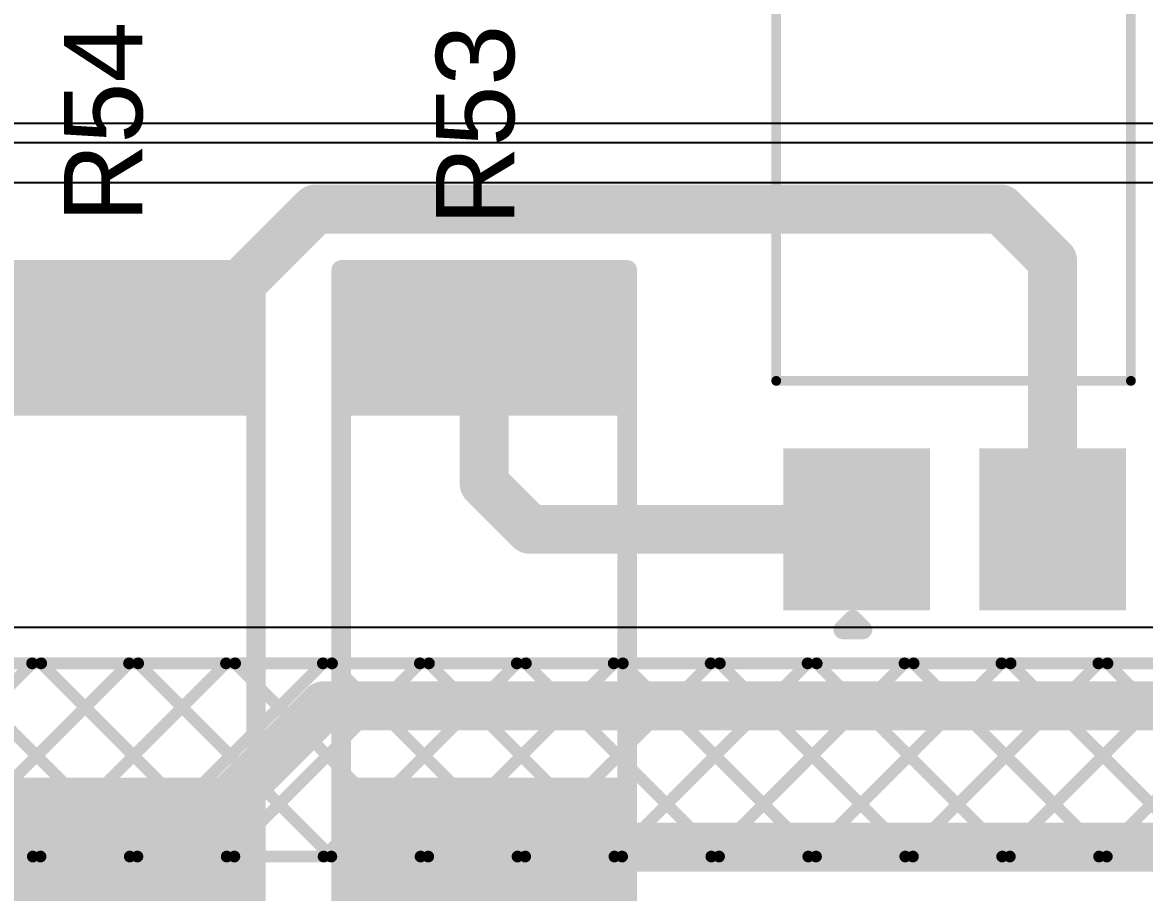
# Model space of a CAD drawing. Header units: inches. Extents: x 0 to 212, y 0 to 208.
# Drawn here: x 6.414 to 6.987, y 1.905 to 2.349 of the extents above; entities that cross this region are included whole.
import ezdxf

# ---------------------------------------------------------------- set-up
doc = ezdxf.new("R2010")
doc.units = ezdxf.units.IN
doc.header["$MEASUREMENT"] = 0
for name, color, linetype in [('Bottom Layer', 5, 'Continuous'), ('Bottom Overlay', 54, 'Continuous'), ('Top Layer', 1, 'Continuous'), ('Top Overlay', 2, 'Continuous'), ('Top Paste', 8, 'Continuous'), ('Top Solder', 216, 'Continuous')]:
    doc.layers.add(name, color=color, linetype=linetype)
doc.styles.add('Arial', font='', dxfattribs={"height": 0.2})
doc.styles.get('Arial').set_extended_font_data('Arial')

# ---------------------------------------------------------------- blocks, each defined once
blk = doc.blocks.new('PC817C_9')
at = {"layer": 'Top Layer'}
for points in [[(-0.16142, 0.08543), (-0.16142, 0.01457), (-0.24016, 0.01457), (-0.24016, 0.08543)], [(0.24016, 0.08543), (0.24016, 0.01457), (0.16142, 0.01457), (0.16142, 0.08543)], [(-0.16142, -0.01457), (-0.16142, -0.08543), (-0.24016, -0.08543), (-0.24016, -0.01457)], [(0.24016, -0.01457), (0.24016, -0.08543), (0.16142, -0.08543), (0.16142, -0.01457)]]:
    blk.add_hatch(color=1, dxfattribs=at).paths.add_polyline_path(points)
at = {"layer": 'Top Paste'}
for points in [[(-0.16142, 0.08543), (-0.16142, 0.01457), (-0.24016, 0.01457), (-0.24016, 0.08543)], [(0.24016, 0.08543), (0.24016, 0.01457), (0.16142, 0.01457), (0.16142, 0.08543)], [(-0.16142, -0.01457), (-0.16142, -0.08543), (-0.24016, -0.08543), (-0.24016, -0.01457)], [(0.24016, -0.01457), (0.24016, -0.08543), (0.16142, -0.08543), (0.16142, -0.01457)]]:
    blk.add_hatch(color=8, dxfattribs=at).paths.add_polyline_path(points)
at = {"layer": 'Top Solder'}
for points in [[(-0.15942, 0.08743), (-0.15942, 0.01257), (-0.24216, 0.01257), (-0.24216, 0.08743)], [(0.24216, 0.08743), (0.24216, 0.01257), (0.15942, 0.01257), (0.15942, 0.08743)], [(-0.15942, -0.01257), (-0.15942, -0.08743), (-0.24216, -0.08743), (-0.24216, -0.01257)], [(0.24216, -0.01257), (0.24216, -0.08743), (0.15942, -0.08743), (0.15942, -0.01257)]]:
    blk.add_hatch(color=216, dxfattribs=at).paths.add_polyline_path(points)
at = {"layer": 'Top Overlay'}
for points in [[(-0.125, 0.0911, 0.005, 0.005, 0), (-0.125, -0.09, 0.005, 0.005, 0)], [(-0.125, 0.0911, 0.005, 0.005, 0), (0.1309, 0.0911, 0.005, 0.005, 0)], [(0.1309, 0.0911, 0.005, 0.005, 0), (0.1309, -0.09, 0.005, 0.005, 0)], [(-0.252, 0.057, 0.00984, 0.00984, 0), (-0.247, 0.052, 0.00984, 0.00984, 0)], [(-0.252, 0.057, 0.00984, 0.00984, 0), (-0.252, 0.047, 0.00984, 0.00984, 0)], [(-0.247, 0.052, 0.00984, 0.00984, 0), (-0.252, 0.047, 0.00984, 0.00984, 0)], [(-0.125, -0.09, 0.005, 0.005, 0), (0.1309, -0.09, 0.005, 0.005, 0)]]:
    blk.add_lwpolyline(points, format="xyseb", dxfattribs=at)
for points in [[(-0.12625, 0.0911, 0.0025, 0.0025, 1), (-0.12375, 0.0911, 0.0025, 0.0025, 1)], [(-0.12625, 0.0911, 0.0025, 0.0025, 1), (-0.12375, 0.0911, 0.0025, 0.0025, 1)], [(0.12965, 0.0911, 0.0025, 0.0025, 1), (0.13215, 0.0911, 0.0025, 0.0025, 1)], [(0.12965, 0.0911, 0.0025, 0.0025, 1), (0.13215, 0.0911, 0.0025, 0.0025, 1)], [(-0.25446, 0.057, 0.00492, 0.00492, 1), (-0.24954, 0.057, 0.00492, 0.00492, 1)], [(-0.25446, 0.057, 0.00492, 0.00492, 1), (-0.24954, 0.057, 0.00492, 0.00492, 1)], [(-0.25446, 0.047, 0.00492, 0.00492, 1), (-0.24954, 0.047, 0.00492, 0.00492, 1)], [(-0.25446, 0.047, 0.00492, 0.00492, 1), (-0.24954, 0.047, 0.00492, 0.00492, 1)], [(-0.24946, 0.052, 0.00492, 0.00492, 1), (-0.24454, 0.052, 0.00492, 0.00492, 1)], [(-0.24946, 0.052, 0.00492, 0.00492, 1), (-0.24454, 0.052, 0.00492, 0.00492, 1)], [(-0.12625, -0.09, 0.0025, 0.0025, 1), (-0.12375, -0.09, 0.0025, 0.0025, 1)], [(-0.12625, -0.09, 0.0025, 0.0025, 1), (-0.12375, -0.09, 0.0025, 0.0025, 1)], [(0.12965, -0.09, 0.0025, 0.0025, 1), (0.13215, -0.09, 0.0025, 0.0025, 1)], [(0.12965, -0.09, 0.0025, 0.0025, 1), (0.13215, -0.09, 0.0025, 0.0025, 1)]]:
    blk.add_lwpolyline(points, format="xyseb", close=True, dxfattribs=at)
blk = doc.blocks.new('RES_2512_28')
at = {"layer": 'Top Layer'}
for points in [[(-0.15945, 0.06693), (-0.09646, 0.06693), (-0.09646, -0.06693), (-0.15945, -0.06693)], [(0.09646, 0.06693), (0.15945, 0.06693), (0.15945, -0.06693), (0.09646, -0.06693)]]:
    blk.add_hatch(color=1, dxfattribs=at).paths.add_polyline_path(points)
at = {"layer": 'Top Paste'}
for points in [[(-0.15945, 0.06693), (-0.09646, 0.06693), (-0.09646, -0.06693), (-0.15945, -0.06693)], [(0.09646, 0.06693), (0.15945, 0.06693), (0.15945, -0.06693), (0.09646, -0.06693)]]:
    blk.add_hatch(color=8, dxfattribs=at).paths.add_polyline_path(points)
at = {"layer": 'Top Solder'}
for points in [[(-0.16345, 0.07093), (-0.09246, 0.07093), (-0.09246, -0.07093), (-0.16345, -0.07093)], [(0.09246, 0.07093), (0.16345, 0.07093), (0.16345, -0.07093), (0.09246, -0.07093)]]:
    blk.add_hatch(color=216, dxfattribs=at).paths.add_polyline_path(points)
at = {"layer": 'Top Overlay'}
for points in [[(-0.167, 0.073, 0.01, 0.01, 0), (0.16679, 0.073, 0.01, 0.01, 0)], [(-0.167, 0.073, 0.01, 0.01, 0), (-0.167, -0.073, 0.01, 0.01, 0)], [(0.16679, 0.073, 0.01, 0.01, 0), (0.16679, -0.073, 0.01, 0.01, 0)], [(-0.167, -0.073, 0.01, 0.01, 0), (0.16679, -0.073, 0.01, 0.01, 0)]]:
    blk.add_lwpolyline(points, format="xyseb", dxfattribs=at)
for points in [[(-0.1695, 0.073, 0.005, 0.005, 1), (-0.1645, 0.073, 0.005, 0.005, 1)], [(-0.1695, 0.073, 0.005, 0.005, 1), (-0.1645, 0.073, 0.005, 0.005, 1)], [(0.16429, 0.073, 0.005, 0.005, 1), (0.16929, 0.073, 0.005, 0.005, 1)], [(0.16429, 0.073, 0.005, 0.005, 1), (0.16929, 0.073, 0.005, 0.005, 1)], [(-0.1695, -0.073, 0.005, 0.005, 1), (-0.1645, -0.073, 0.005, 0.005, 1)], [(-0.1695, -0.073, 0.005, 0.005, 1), (-0.1645, -0.073, 0.005, 0.005, 1)], [(0.16429, -0.073, 0.005, 0.005, 1), (0.16929, -0.073, 0.005, 0.005, 1)], [(0.16429, -0.073, 0.005, 0.005, 1), (0.16929, -0.073, 0.005, 0.005, 1)]]:
    blk.add_lwpolyline(points, format="xyseb", close=True, dxfattribs=at)
blk = doc.blocks.new('RES_2512_29')
at = {"layer": 'Top Layer'}
for points in [[(-0.15945, 0.06693), (-0.09646, 0.06693), (-0.09646, -0.06693), (-0.15945, -0.06693)], [(0.09646, 0.06693), (0.15945, 0.06693), (0.15945, -0.06693), (0.09646, -0.06693)]]:
    blk.add_hatch(color=1, dxfattribs=at).paths.add_polyline_path(points)
at = {"layer": 'Top Paste'}
for points in [[(-0.15945, 0.06693), (-0.09646, 0.06693), (-0.09646, -0.06693), (-0.15945, -0.06693)], [(0.09646, 0.06693), (0.15945, 0.06693), (0.15945, -0.06693), (0.09646, -0.06693)]]:
    blk.add_hatch(color=8, dxfattribs=at).paths.add_polyline_path(points)
at = {"layer": 'Top Solder'}
for points in [[(-0.16345, 0.07093), (-0.09246, 0.07093), (-0.09246, -0.07093), (-0.16345, -0.07093)], [(0.09246, 0.07093), (0.16345, 0.07093), (0.16345, -0.07093), (0.09246, -0.07093)]]:
    blk.add_hatch(color=216, dxfattribs=at).paths.add_polyline_path(points)
at = {"layer": 'Top Overlay'}
for points in [[(-0.167, 0.073, 0.01, 0.01, 0), (0.16679, 0.073, 0.01, 0.01, 0)], [(-0.167, 0.073, 0.01, 0.01, 0), (-0.167, -0.073, 0.01, 0.01, 0)], [(0.16679, 0.073, 0.01, 0.01, 0), (0.16679, -0.073, 0.01, 0.01, 0)], [(-0.167, -0.073, 0.01, 0.01, 0), (0.16679, -0.073, 0.01, 0.01, 0)]]:
    blk.add_lwpolyline(points, format="xyseb", dxfattribs=at)
for points in [[(-0.1695, 0.073, 0.005, 0.005, 1), (-0.1645, 0.073, 0.005, 0.005, 1)], [(-0.1695, 0.073, 0.005, 0.005, 1), (-0.1645, 0.073, 0.005, 0.005, 1)], [(0.16429, 0.073, 0.005, 0.005, 1), (0.16929, 0.073, 0.005, 0.005, 1)], [(0.16429, 0.073, 0.005, 0.005, 1), (0.16929, 0.073, 0.005, 0.005, 1)], [(-0.1695, -0.073, 0.005, 0.005, 1), (-0.1645, -0.073, 0.005, 0.005, 1)], [(-0.1695, -0.073, 0.005, 0.005, 1), (-0.1645, -0.073, 0.005, 0.005, 1)], [(0.16429, -0.073, 0.005, 0.005, 1), (0.16929, -0.073, 0.005, 0.005, 1)], [(0.16429, -0.073, 0.005, 0.005, 1), (0.16929, -0.073, 0.005, 0.005, 1)]]:
    blk.add_lwpolyline(points, format="xyseb", close=True, dxfattribs=at)

msp = doc.modelspace()

# ---------------------------------------------------------------- linework, layer by layer
at = {"layer": 'Bottom Layer'}
for p, q in [((7.30961, 2.28746), (6.02949, 2.28746)), ((5.21463, 2.26706), (7.33, 2.26706)), ((7.585, 2.04), (-0.12, 2.04))]:
    msp.add_line(p, q, dxfattribs=at)
at = {"layer": 'Bottom Overlay'}
for points in [[(-0.122, 2.02163, 0.006, 0.006, 0), (8.075, 2.02163, 0.006, 0.006, 0)], [(6.32005, 1.923, 0.006, 0.006, 0), (6.41867, 2.02163, 0.006, 0.006, 0)], [(6.32434, 2.02163, 0.006, 0.006, 0), (6.42297, 1.923, 0.006, 0.006, 0)], [(6.36954, 1.923, 0.006, 0.006, 0), (6.46817, 2.02163, 0.006, 0.006, 0)], [(6.37384, 2.02163, 0.006, 0.006, 0), (6.47246, 1.923, 0.006, 0.006, 0)], [(6.41904, 1.923, 0.006, 0.006, 0), (6.51767, 2.02163, 0.006, 0.006, 0)], [(6.42333, 2.02163, 0.006, 0.006, 0), (6.52196, 1.923, 0.006, 0.006, 0)], [(6.46854, 1.923, 0.006, 0.006, 0), (6.56716, 2.02163, 0.006, 0.006, 0)], [(6.47283, 2.02163, 0.006, 0.006, 0), (6.57146, 1.923, 0.006, 0.006, 0)], [(6.51804, 1.923, 0.006, 0.006, 0), (6.61666, 2.02163, 0.006, 0.006, 0)], [(6.52233, 2.02163, 0.006, 0.006, 0), (6.62096, 1.923, 0.006, 0.006, 0)], [(6.56753, 1.923, 0.006, 0.006, 0), (6.66616, 2.02163, 0.006, 0.006, 0)], [(6.57183, 2.02163, 0.006, 0.006, 0), (6.67045, 1.923, 0.006, 0.006, 0)], [(6.61703, 1.923, 0.006, 0.006, 0), (6.71566, 2.02163, 0.006, 0.006, 0)], [(6.62132, 2.02163, 0.006, 0.006, 0), (6.71995, 1.923, 0.006, 0.006, 0)], [(6.66653, 1.923, 0.006, 0.006, 0), (6.76515, 2.02163, 0.006, 0.006, 0)], [(6.67082, 2.02163, 0.006, 0.006, 0), (6.76945, 1.923, 0.006, 0.006, 0)], [(6.71603, 1.923, 0.006, 0.006, 0), (6.81465, 2.02163, 0.006, 0.006, 0)], [(6.72032, 2.02163, 0.006, 0.006, 0), (6.81895, 1.923, 0.006, 0.006, 0)], [(6.76552, 1.923, 0.006, 0.006, 0), (6.86415, 2.02163, 0.006, 0.006, 0)], [(6.76982, 2.02163, 0.006, 0.006, 0), (6.86844, 1.923, 0.006, 0.006, 0)], [(6.81502, 1.923, 0.006, 0.006, 0), (6.91365, 2.02163, 0.006, 0.006, 0)], [(6.81931, 2.02163, 0.006, 0.006, 0), (6.91794, 1.923, 0.006, 0.006, 0)], [(6.86452, 1.923, 0.006, 0.006, 0), (6.96314, 2.02163, 0.006, 0.006, 0)], [(6.86881, 2.02163, 0.006, 0.006, 0), (6.96744, 1.923, 0.006, 0.006, 0)], [(6.91402, 1.923, 0.006, 0.006, 0), (7.01264, 2.02163, 0.006, 0.006, 0)], [(6.91831, 2.02163, 0.006, 0.006, 0), (7.01694, 1.923, 0.006, 0.006, 0)], [(6.96351, 1.923, 0.006, 0.006, 0), (7.06214, 2.02163, 0.006, 0.006, 0)], [(6.96781, 2.02163, 0.006, 0.006, 0), (7.06643, 1.923, 0.006, 0.006, 0)], [(-0.122, 1.923, 0.006, 0.006, 0), (8.075, 1.923, 0.006, 0.006, 0)]]:
    msp.add_lwpolyline(points, format="xyseb", dxfattribs=at)
for points in [[(6.41717, 2.02163, 0.003, 0.003, 1), (6.42017, 2.02163, 0.003, 0.003, 1)], [(6.42183, 2.02163, 0.003, 0.003, 1), (6.42483, 2.02163, 0.003, 0.003, 1)], [(6.46667, 2.02163, 0.003, 0.003, 1), (6.46967, 2.02163, 0.003, 0.003, 1)], [(6.47133, 2.02163, 0.003, 0.003, 1), (6.47433, 2.02163, 0.003, 0.003, 1)], [(6.51617, 2.02163, 0.003, 0.003, 1), (6.51917, 2.02163, 0.003, 0.003, 1)], [(6.52083, 2.02163, 0.003, 0.003, 1), (6.52383, 2.02163, 0.003, 0.003, 1)], [(6.56566, 2.02163, 0.003, 0.003, 1), (6.56866, 2.02163, 0.003, 0.003, 1)], [(6.57033, 2.02163, 0.003, 0.003, 1), (6.57333, 2.02163, 0.003, 0.003, 1)], [(6.61516, 2.02163, 0.003, 0.003, 1), (6.61816, 2.02163, 0.003, 0.003, 1)], [(6.61982, 2.02163, 0.003, 0.003, 1), (6.62282, 2.02163, 0.003, 0.003, 1)], [(6.66466, 2.02163, 0.003, 0.003, 1), (6.66766, 2.02163, 0.003, 0.003, 1)], [(6.66932, 2.02163, 0.003, 0.003, 1), (6.67232, 2.02163, 0.003, 0.003, 1)], [(6.71416, 2.02163, 0.003, 0.003, 1), (6.71716, 2.02163, 0.003, 0.003, 1)], [(6.71882, 2.02163, 0.003, 0.003, 1), (6.72182, 2.02163, 0.003, 0.003, 1)], [(6.76365, 2.02163, 0.003, 0.003, 1), (6.76665, 2.02163, 0.003, 0.003, 1)], [(6.76832, 2.02163, 0.003, 0.003, 1), (6.77132, 2.02163, 0.003, 0.003, 1)], [(6.81315, 2.02163, 0.003, 0.003, 1), (6.81615, 2.02163, 0.003, 0.003, 1)], [(6.81781, 2.02163, 0.003, 0.003, 1), (6.82081, 2.02163, 0.003, 0.003, 1)], [(6.86265, 2.02163, 0.003, 0.003, 1), (6.86565, 2.02163, 0.003, 0.003, 1)], [(6.86731, 2.02163, 0.003, 0.003, 1), (6.87031, 2.02163, 0.003, 0.003, 1)], [(6.91215, 2.02163, 0.003, 0.003, 1), (6.91515, 2.02163, 0.003, 0.003, 1)], [(6.91681, 2.02163, 0.003, 0.003, 1), (6.91981, 2.02163, 0.003, 0.003, 1)], [(6.96164, 2.02163, 0.003, 0.003, 1), (6.96464, 2.02163, 0.003, 0.003, 1)], [(6.96631, 2.02163, 0.003, 0.003, 1), (6.96931, 2.02163, 0.003, 0.003, 1)], [(6.41754, 1.923, 0.003, 0.003, 1), (6.42054, 1.923, 0.003, 0.003, 1)], [(6.42147, 1.923, 0.003, 0.003, 1), (6.42447, 1.923, 0.003, 0.003, 1)], [(6.46704, 1.923, 0.003, 0.003, 1), (6.47004, 1.923, 0.003, 0.003, 1)], [(6.47096, 1.923, 0.003, 0.003, 1), (6.47396, 1.923, 0.003, 0.003, 1)], [(6.51654, 1.923, 0.003, 0.003, 1), (6.51954, 1.923, 0.003, 0.003, 1)], [(6.52046, 1.923, 0.003, 0.003, 1), (6.52346, 1.923, 0.003, 0.003, 1)], [(6.56603, 1.923, 0.003, 0.003, 1), (6.56903, 1.923, 0.003, 0.003, 1)], [(6.56996, 1.923, 0.003, 0.003, 1), (6.57296, 1.923, 0.003, 0.003, 1)], [(6.61553, 1.923, 0.003, 0.003, 1), (6.61853, 1.923, 0.003, 0.003, 1)], [(6.61946, 1.923, 0.003, 0.003, 1), (6.62246, 1.923, 0.003, 0.003, 1)], [(6.66503, 1.923, 0.003, 0.003, 1), (6.66803, 1.923, 0.003, 0.003, 1)], [(6.66895, 1.923, 0.003, 0.003, 1), (6.67195, 1.923, 0.003, 0.003, 1)], [(6.71453, 1.923, 0.003, 0.003, 1), (6.71753, 1.923, 0.003, 0.003, 1)], [(6.71845, 1.923, 0.003, 0.003, 1), (6.72145, 1.923, 0.003, 0.003, 1)], [(6.76402, 1.923, 0.003, 0.003, 1), (6.76702, 1.923, 0.003, 0.003, 1)], [(6.76795, 1.923, 0.003, 0.003, 1), (6.77095, 1.923, 0.003, 0.003, 1)], [(6.81352, 1.923, 0.003, 0.003, 1), (6.81652, 1.923, 0.003, 0.003, 1)], [(6.81745, 1.923, 0.003, 0.003, 1), (6.82045, 1.923, 0.003, 0.003, 1)], [(6.86302, 1.923, 0.003, 0.003, 1), (6.86602, 1.923, 0.003, 0.003, 1)], [(6.86694, 1.923, 0.003, 0.003, 1), (6.86994, 1.923, 0.003, 0.003, 1)], [(6.91252, 1.923, 0.003, 0.003, 1), (6.91552, 1.923, 0.003, 0.003, 1)], [(6.91644, 1.923, 0.003, 0.003, 1), (6.91944, 1.923, 0.003, 0.003, 1)], [(6.96201, 1.923, 0.003, 0.003, 1), (6.96501, 1.923, 0.003, 0.003, 1)], [(6.96594, 1.923, 0.003, 0.003, 1), (6.96894, 1.923, 0.003, 0.003, 1)]]:
    msp.add_lwpolyline(points, format="xyseb", close=True, dxfattribs=at)
at = {"layer": 'Top Layer'}
msp.add_line((7.33174, 2.29726), (5.634, 2.29726), dxfattribs=at)
for points in [[(6.51443, 2.20459, 0.025, 0.025, 0), (6.5634, 2.25356, 0.025, 0.025, 0)], [(6.5634, 2.25356, 0.025, 0.025, 0), (6.9133, 2.25356, 0.025, 0.025, 0)], [(6.9133, 2.25356, 0.025, 0.025, 0), (6.93976, 2.2271, 0.025, 0.025, 0)], [(6.93976, 2.09006, 0.025, 0.025, 0), (6.93976, 2.2271, 0.025, 0.025, 0)], [(6.49543, 2.18365, 0.025, 0.025, 0), (6.51443, 2.20265, 0.025, 0.025, 0)], [(6.51443, 2.20265, 0.025, 0.025, 0), (6.51443, 2.20459, 0.025, 0.025, 0)], [(6.46, 2.18365, 0.025, 0.025, 0), (6.49543, 2.18365, 0.025, 0.025, 0)], [(6.64955, 2.11343, 0.025, 0.025, 0), (6.64955, 2.18365, 0.025, 0.025, 0)], [(6.64955, 2.11343, 0.025, 0.025, 0), (6.67292, 2.09006, 0.025, 0.025, 0)], [(6.67292, 2.09006, 0.025, 0.025, 0), (6.83976, 2.09006, 0.025, 0.025, 0)], [(6.49543, 1.92775, 0.025, 0.025, 0), (6.56769, 2, 0.025, 0.025, 0)], [(6.56769, 2, 0.025, 0.025, 0), (7.08241, 2, 0.025, 0.025, 0)], [(6.46, 1.92775, 0.025, 0.025, 0), (6.49543, 1.92775, 0.025, 0.025, 0)], [(6.64955, 1.92775, 0.025, 0.025, 0), (7.21811, 1.92775, 0.025, 0.025, 0)]]:
    msp.add_lwpolyline(points, format="xyseb", dxfattribs=at)
for points in [[(6.55715, 2.25356, 0.0125, 0.0125, 1), (6.56965, 2.25356, 0.0125, 0.0125, 1)], [(6.55715, 2.25356, 0.0125, 0.0125, 1), (6.56965, 2.25356, 0.0125, 0.0125, 1)], [(6.90705, 2.25356, 0.0125, 0.0125, 1), (6.91955, 2.25356, 0.0125, 0.0125, 1)], [(6.90705, 2.25356, 0.0125, 0.0125, 1), (6.91955, 2.25356, 0.0125, 0.0125, 1)], [(6.93351, 2.2271, 0.0125, 0.0125, 1), (6.94601, 2.2271, 0.0125, 0.0125, 1)], [(6.93351, 2.2271, 0.0125, 0.0125, 1), (6.94601, 2.2271, 0.0125, 0.0125, 1)], [(6.50818, 2.20459, 0.0125, 0.0125, 1), (6.52068, 2.20459, 0.0125, 0.0125, 1)], [(6.50818, 2.20459, 0.0125, 0.0125, 1), (6.52068, 2.20459, 0.0125, 0.0125, 1)], [(6.50818, 2.20265, 0.0125, 0.0125, 1), (6.52068, 2.20265, 0.0125, 0.0125, 1)], [(6.50818, 2.20265, 0.0125, 0.0125, 1), (6.52068, 2.20265, 0.0125, 0.0125, 1)], [(6.45375, 2.18365, 0.0125, 0.0125, 1), (6.46625, 2.18365, 0.0125, 0.0125, 1)], [(6.48918, 2.18365, 0.0125, 0.0125, 1), (6.50168, 2.18365, 0.0125, 0.0125, 1)], [(6.48918, 2.18365, 0.0125, 0.0125, 1), (6.50168, 2.18365, 0.0125, 0.0125, 1)], [(6.6433, 2.18365, 0.0125, 0.0125, 1), (6.6558, 2.18365, 0.0125, 0.0125, 1)], [(6.6433, 2.11343, 0.0125, 0.0125, 1), (6.6558, 2.11343, 0.0125, 0.0125, 1)], [(6.6433, 2.11343, 0.0125, 0.0125, 1), (6.6558, 2.11343, 0.0125, 0.0125, 1)], [(6.66667, 2.09006, 0.0125, 0.0125, 1), (6.67917, 2.09006, 0.0125, 0.0125, 1)], [(6.66667, 2.09006, 0.0125, 0.0125, 1), (6.67917, 2.09006, 0.0125, 0.0125, 1)], [(6.83351, 2.09006, 0.0125, 0.0125, 1), (6.84601, 2.09006, 0.0125, 0.0125, 1)], [(6.93351, 2.09006, 0.0125, 0.0125, 1), (6.94601, 2.09006, 0.0125, 0.0125, 1)], [(6.56144, 2, 0.0125, 0.0125, 1), (6.57394, 2, 0.0125, 0.0125, 1)], [(6.56144, 2, 0.0125, 0.0125, 1), (6.57394, 2, 0.0125, 0.0125, 1)], [(6.45375, 1.92775, 0.0125, 0.0125, 1), (6.46625, 1.92775, 0.0125, 0.0125, 1)], [(6.48918, 1.92775, 0.0125, 0.0125, 1), (6.50168, 1.92775, 0.0125, 0.0125, 1)], [(6.48918, 1.92775, 0.0125, 0.0125, 1), (6.50168, 1.92775, 0.0125, 0.0125, 1)], [(6.6433, 1.92775, 0.0125, 0.0125, 1), (6.6558, 1.92775, 0.0125, 0.0125, 1)]]:
    msp.add_lwpolyline(points, format="xyseb", close=True, dxfattribs=at)

# ---------------------------------------------------------------- block references
at = {"rotation": 90}
for name, p in [('PC817C_9', (6.88976, 2.29085)), ('RES_2512_28', (6.46, 2.0557)), ('RES_2512_29', (6.64955, 2.0557))]:
    msp.add_blockref(name, p, dxfattribs=at)

# ---------------------------------------------------------------- texts
at = {"layer": 'Top Overlay', "style": 'Arial'}
for s, p in [('R54', (6.47499, 2.24668)), ('R53', (6.66488, 2.24517))]:
    msp.add_text(s, height=0.04, rotation=90, dxfattribs=at).set_placement(p)

doc.saveas('drawing.dxf')
